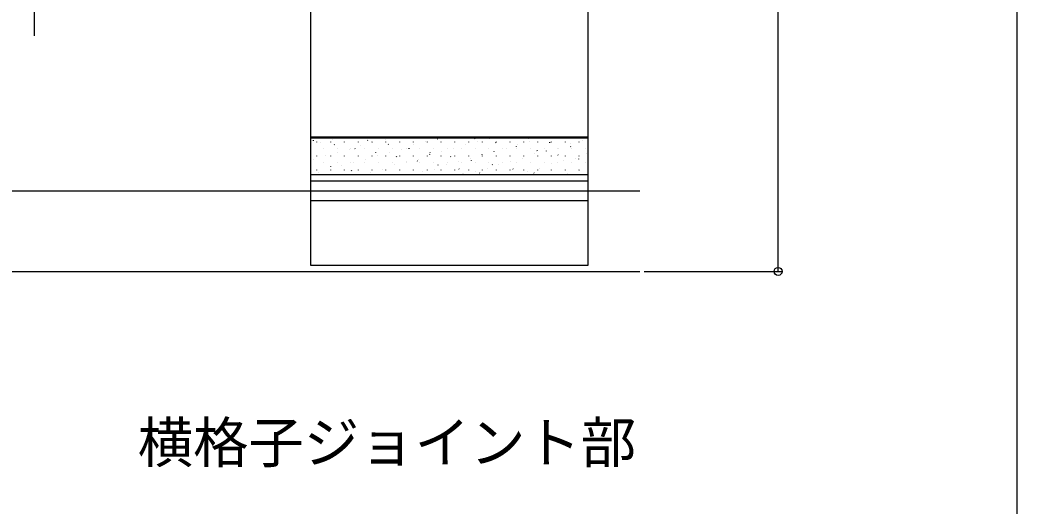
# Model space of a CAD drawing. Units: millimetres, scale not verified. Extents: x -875 to 875, y -1300 to 1292.
# Drawn here: x 658.9 to 875, y 671.9 to 777.3 of the extents above; entities that cross this region are included whole.
import ezdxf
from ezdxf.enums import TextEntityAlignment as Align

# ---------------------------------------------------------------- set-up
doc = ezdxf.new("R2010")
doc.units = ezdxf.units.MM
doc.header["$LTSCALE"] = 8
for name, color, linetype in [('0-1_USER1', 3, 'Continuous'), ('0-3_YKK_12', 2, 'Continuous'), ('0-4_YKK_13', 4, 'Continuous'), ('0-5_YKK_D', 6, 'Continuous'), ('0-6_YKK_ZWAK', 7, 'Continuous'), ('0-7_YSS_K', 3, 'Continuous')]:
    doc.layers.add(name, color=color, linetype=linetype)
doc.styles.add('ＭＳ ゴシック', font='')
doc.styles.get('ＭＳ ゴシック').set_extended_font_data('MS Gothic')

msp = doc.modelspace()

# ---------------------------------------------------------------- linework, layer by layer
at = {"layer": '0-3_YKK_12'}
msp.add_line((141.848, 722.753), (793.228, 722.753), dxfattribs=at)
at = {"layer": '0-4_YKK_13'}
for p, q in [((722, 743.735), (722, 751.956)), ((722, 751.956), (782, 751.956)), ((722, 751.708), (782, 751.708)), ((722.575, 751.103), (722.52, 751.186)), ((723.299, 750.811), (723.299, 750.861)), ((724.083, 750.702), (724.079, 750.711)), ((726.289, 750.811), (726.289, 750.861)), ((726.712, 751.301), (726.708, 751.31)), ((727.079, 750.218), (727.023, 750.302)), ((729.279, 750.811), (729.279, 750.861)), ((732.269, 750.811), (732.269, 750.861)), ((732.807, 750.132), (732.804, 750.142)), ((734.305, 751.139), (734.25, 751.222)), ((735.259, 750.811), (735.259, 750.861)), ((735.419, 750.778), (735.416, 750.788)), ((738.048, 751.377), (738.045, 751.387)), ((738.249, 750.811), (738.249, 750.861)), ((738.808, 750.254), (738.753, 750.338)), ((741.239, 750.811), (741.239, 750.861)), ((744.144, 750.209), (744.141, 750.218)), ((744.229, 750.811), (744.229, 750.861)), ((746.756, 750.855), (746.753, 750.865)), ((747.219, 750.811), (747.219, 750.861)), ((749.385, 751.454), (749.382, 751.463)), ((750.209, 750.811), (750.209, 750.861)), ((753.199, 750.811), (753.199, 750.861)), ((755.481, 750.286), (755.477, 750.295)), ((756.189, 750.811), (756.189, 750.861)), ((757.56, 751.519), (757.505, 751.603)), ((758.093, 750.932), (758.089, 750.941)), ((759.179, 750.811), (759.179, 750.861)), ((760.722, 751.531), (760.718, 751.54)), ((762.063, 750.635), (762.008, 750.718)), ((762.169, 750.811), (762.169, 750.861)), ((765.159, 750.811), (765.159, 750.861)), ((766.566, 749.75), (766.511, 749.834)), ((766.817, 750.362), (766.814, 750.372)), ((768.149, 750.811), (768.149, 750.861)), ((769.29, 751.555), (769.234, 751.639)), ((769.429, 751.008), (769.426, 751.018)), ((771.139, 750.811), (771.139, 750.861)), ((772.058, 751.607), (772.055, 751.617)), ((773.793, 750.671), (773.738, 750.754)), ((774.129, 750.811), (774.129, 750.861)), ((777.119, 750.811), (777.119, 750.861)), ((778.154, 750.439), (778.151, 750.448)), ((778.296, 749.786), (778.241, 749.87)), ((780.109, 750.811), (780.109, 750.861)), ((780.766, 751.085), (780.763, 751.094)), ((723.299, 747.771), (723.299, 747.821)), ((724.674, 749.386), (724.674, 749.436)), ((725.071, 747.912), (725.067, 747.921)), ((726.289, 747.771), (726.289, 747.821)), ((727.664, 749.386), (727.664, 749.436)), ((727.683, 748.558), (727.68, 748.567)), ((729.279, 747.771), (729.279, 747.821)), ((730.312, 749.156), (730.309, 749.166)), ((730.654, 749.386), (730.654, 749.436)), ((731.582, 749.334), (731.527, 749.417)), ((732.269, 747.771), (732.269, 747.821)), ((733.644, 749.386), (733.644, 749.436)), ((735.259, 747.771), (735.259, 747.821)), ((736.085, 748.449), (736.03, 748.533)), ((736.407, 747.988), (736.404, 747.998)), ((736.634, 749.386), (736.634, 749.436)), ((738.249, 747.771), (738.249, 747.821)), ((739.02, 748.634), (739.016, 748.644)), ((739.624, 749.386), (739.624, 749.436)), ((740.588, 747.565), (740.533, 747.648)), ((741.239, 747.771), (741.239, 747.821)), ((741.649, 749.233), (741.645, 749.243)), ((742.614, 749.386), (742.614, 749.436)), ((743.311, 749.37), (743.256, 749.453)), ((744.229, 747.771), (744.229, 747.821)), ((745.604, 749.386), (745.604, 749.436)), ((747.219, 747.771), (747.219, 747.821)), ((747.744, 748.065), (747.741, 748.074)), ((747.815, 748.485), (747.759, 748.569)), ((748.594, 749.386), (748.594, 749.436)), ((750.209, 747.771), (750.209, 747.821)), ((750.356, 748.711), (750.353, 748.72)), ((751.584, 749.386), (751.584, 749.436)), ((752.318, 747.601), (752.263, 747.684)), ((752.985, 749.31), (752.982, 749.319)), ((753.199, 747.771), (753.199, 747.821)), ((754.574, 749.386), (754.574, 749.436)), ((756.189, 747.771), (756.189, 747.821)), ((757.564, 749.386), (757.564, 749.436)), ((759.081, 748.142), (759.077, 748.151)), ((759.179, 747.771), (759.179, 747.821)), ((760.554, 749.386), (760.554, 749.436)), ((761.693, 748.788), (761.69, 748.797)), ((762.169, 747.771), (762.169, 747.821)), ((763.544, 749.386), (763.544, 749.436)), ((764.322, 749.386), (764.319, 749.396)), ((765.159, 747.771), (765.159, 747.821)), ((766.534, 749.386), (766.534, 749.436)), ((768.149, 747.771), (768.149, 747.821)), ((769.524, 749.386), (769.524, 749.436)), ((770.417, 748.218), (770.414, 748.228)), ((771.07, 748.866), (771.014, 748.949)), ((771.139, 747.771), (771.139, 747.821)), ((772.514, 749.386), (772.514, 749.436)), ((773.03, 748.864), (773.026, 748.874)), ((774.129, 747.771), (774.129, 747.821)), ((775.504, 749.386), (775.504, 749.436)), ((775.573, 747.982), (775.518, 748.065)), ((775.659, 749.463), (775.655, 749.473)), ((777.119, 747.771), (777.119, 747.821)), ((778.494, 749.386), (778.494, 749.436)), ((780.109, 747.771), (780.109, 747.821)), ((781.484, 749.386), (781.484, 749.436)), ((781.754, 748.295), (781.751, 748.304)), ((722.575, 746.936), (722.572, 746.945)), ((724.674, 746.346), (724.674, 746.396)), ((726.34, 745.416), (726.284, 745.499)), ((727.664, 746.346), (727.664, 746.396)), ((728.671, 745.767), (728.668, 745.777)), ((730.654, 746.346), (730.654, 746.396)), ((731.283, 746.413), (731.28, 746.423)), ((733.644, 746.346), (733.644, 746.396)), ((733.912, 747.012), (733.909, 747.022)), ((736.634, 746.346), (736.634, 746.396)), ((739.624, 746.346), (739.624, 746.396)), ((740.008, 745.844), (740.004, 745.853)), ((742.614, 746.346), (742.614, 746.396)), ((742.62, 746.49), (742.617, 746.499)), ((745.091, 746.681), (745.036, 746.764)), ((745.249, 747.089), (745.245, 747.098)), ((745.604, 746.346), (745.604, 746.396)), ((748.594, 746.346), (748.594, 746.396)), ((749.595, 745.796), (749.539, 745.88)), ((751.344, 745.921), (751.341, 745.93)), ((751.584, 746.346), (751.584, 746.396)), ((753.957, 746.567), (753.953, 746.576)), ((754.574, 746.346), (754.574, 746.396)), ((756.585, 747.166), (756.582, 747.175)), ((756.821, 746.717), (756.766, 746.8)), ((757.564, 746.346), (757.564, 746.396)), ((760.554, 746.346), (760.554, 746.396)), ((761.324, 745.832), (761.269, 745.916)), ((762.681, 745.997), (762.678, 746.007)), ((763.544, 746.346), (763.544, 746.396)), ((765.293, 746.643), (765.29, 746.653)), ((766.534, 746.346), (766.534, 746.396)), ((767.922, 747.242), (767.919, 747.252)), ((769.524, 746.346), (769.524, 746.396)), ((772.514, 746.346), (772.514, 746.396)), ((774.018, 746.074), (774.014, 746.083)), ((775.504, 746.346), (775.504, 746.396)), ((776.63, 746.72), (776.627, 746.729)), ((778.494, 746.346), (778.494, 746.396)), ((779.259, 747.319), (779.255, 747.328)), ((780.076, 747.097), (780.021, 747.18)), ((781.484, 746.346), (781.484, 746.396)), ((723.299, 744.731), (723.299, 744.781)), ((723.547, 744.193), (723.543, 744.202)), ((726.176, 744.791), (726.172, 744.801)), ((726.289, 744.731), (726.289, 744.781)), ((729.279, 744.731), (729.279, 744.781)), ((730.843, 744.531), (730.788, 744.615)), ((732.269, 744.731), (732.269, 744.781)), ((734.883, 744.269), (734.88, 744.279)), ((735.259, 744.731), (735.259, 744.781)), ((737.512, 744.868), (737.509, 744.877)), ((738.249, 744.731), (738.249, 744.781)), ((741.239, 744.731), (741.239, 744.781)), ((744.229, 744.731), (744.229, 744.781)), ((746.22, 744.346), (746.217, 744.355)), ((747.219, 744.731), (747.219, 744.781)), ((748.849, 744.945), (748.846, 744.954)), ((750.209, 744.731), (750.209, 744.781)), ((753.199, 744.731), (753.199, 744.781)), ((754.098, 744.912), (754.043, 744.995)), ((754.945, 743.776), (754.941, 743.786)), ((756.189, 744.731), (756.189, 744.781)), ((757.557, 744.422), (757.553, 744.432)), ((758.601, 744.027), (758.546, 744.111)), ((759.179, 744.731), (759.179, 744.781)), ((760.186, 745.021), (760.182, 745.031)), ((762.169, 744.731), (762.169, 744.781)), ((765.159, 744.731), (765.159, 744.781)), ((765.827, 744.948), (765.772, 745.031)), ((766.281, 743.853), (766.278, 743.863)), ((768.149, 744.731), (768.149, 744.781)), ((768.893, 744.499), (768.89, 744.509)), ((770.331, 744.063), (770.275, 744.147)), ((771.139, 744.731), (771.139, 744.781)), ((771.522, 745.098), (771.519, 745.107)), ((774.129, 744.731), (774.129, 744.781)), ((777.119, 744.731), (777.119, 744.781)), ((777.618, 743.93), (777.615, 743.939)), ((780.109, 744.731), (780.109, 744.781)), ((780.23, 744.576), (780.227, 744.585)), ((722, 742.43), (782, 742.43)), ((722, 738.153), (782, 738.153))]:
    msp.add_line(p, q, dxfattribs=at)
msp.add_lwpolyline([(782, 921.453), (782, 724.053), (722, 724.053), (722, 921.453)], close=True, dxfattribs=at)
msp.add_lwpolyline([(782, 751.956), (782, 743.735), (722, 743.735)], dxfattribs=at)
at = {"layer": '0-5_YKK_D'}
for p, q in [((823.228, 722.753), (823.228, 922.753)), ((794.228, 722.753), (824.228, 722.753))]:
    msp.add_line(p, q, dxfattribs=at)
msp.add_lwpolyline([(662, 852.753), (662, 816.253), (662, 773.81)], dxfattribs=at)
msp.add_circle((823.228, 722.753), 0.875, dxfattribs=at)
at = {"layer": '0-6_YKK_ZWAK'}
msp.add_lwpolyline([(-875, -1299.6), (875, -1299.6), (875, 1250.4)], dxfattribs=at)
at = {"layer": '0-7_YSS_K'}
msp.add_line((-115.5, 740.253), (793.228, 740.253), dxfattribs=at)

# ---------------------------------------------------------------- texts
at = {"layer": '0-1_USER1', "style": 'ＭＳ ゴシック'}
msp.add_text('横格子ジョイント部', height=8.798, dxfattribs=at).set_placement((684.46, 678.658), align=Align.BOTTOM_LEFT)

doc.saveas('drawing.dxf')
